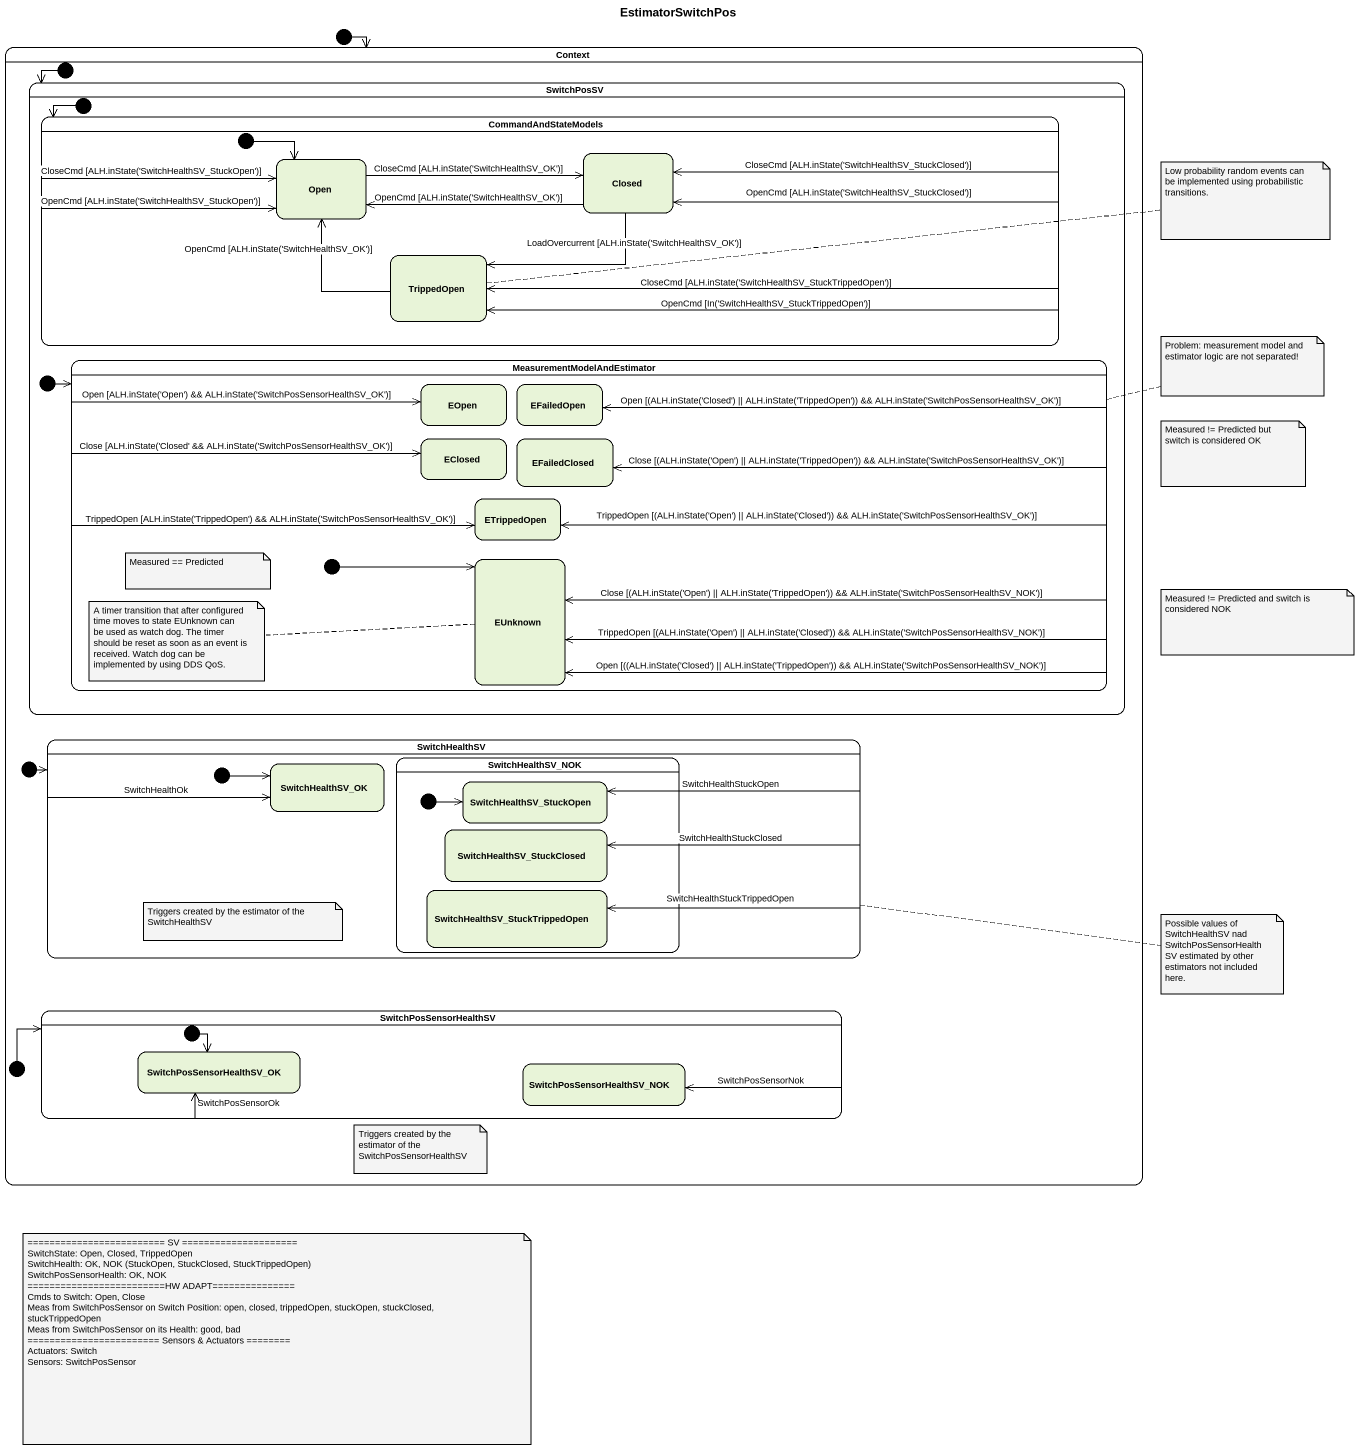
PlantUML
@startuml
title EstimatorSwitchPos
hide empty description
state Context {
  state initial2 <<start>>
  state SwitchPosSV {
    state initial3 <<start>>
    state CommandAndStateModels {
      state Open
      state Closed
      state TrippedOpen
      [*] --> Open
    }
    state initial5 <<start>>
    state MeasurementModelAndEstimator {
      state EOpen
      state EFailedOpen
      state EClosed
      state EFailedClosed
      state ETrippedOpen
      state EUnknown
      [*] -right-> EUnknown
    }
  }
  state initial7 <<start>>
  state SwitchHealthSV {
    state SwitchHealthSV_OK
    state SwitchHealthSV_NOK {
      state SwitchHealthSV_StuckOpen
      state SwitchHealthSV_StuckClosed
      state "SwitchHealthSV_StuckTrippedOpen" as SwitchHealthSV_2
      [*] -right-> SwitchHealthSV_StuckOpen
    }
    [*] -right-> SwitchHealthSV_OK
  }
  state SwitchPosSensorHealthSV {
    state SwitchPosSensorHealthSV_OK
    state SwitchPosSensorHealthSV_NOK
    [*] --> SwitchPosSensorHealthSV_OK
  }
  state initial11 <<start>>
}
[*] --> Context
initial2 --> SwitchPosSV
initial3 -right-> CommandAndStateModels
CommandAndStateModels -left-> Open : CloseCmd [ALH.inState('SwitchHealthSV_StuckOpen')]
CommandAndStateModels -left-> Open : OpenCmd [ALH.inState('SwitchHealthSV_StuckOpen')]
CommandAndStateModels -up-> Closed : OpenCmd [ALH.inState('SwitchHealthSV_StuckClosed')]
CommandAndStateModels -up-> Closed : CloseCmd [ALH.inState('SwitchHealthSV_StuckClosed')]
CommandAndStateModels -left-> TrippedOpen : OpenCmd [In('SwitchHealthSV_StuckTrippedOpen')]
CommandAndStateModels -left-> TrippedOpen : CloseCmd [ALH.inState('SwitchHealthSV_StuckTrippedOpen')]
Open -right-> Closed : CloseCmd [ALH.inState('SwitchHealthSV_OK')]
Closed -left-> Open : OpenCmd [ALH.inState('SwitchHealthSV_OK')]
Closed -left-> TrippedOpen : LoadOvercurrent [ALH.inState('SwitchHealthSV_OK')]
TrippedOpen -up-> Open : OpenCmd [ALH.inState('SwitchHealthSV_OK')]
initial5 -right-> MeasurementModelAndEstimator
MeasurementModelAndEstimator -up-> EOpen : Open [ALH.inState('Open') && ALH.inState('SwitchPosSensorHealthSV_OK')]
MeasurementModelAndEstimator -up-> EFailedOpen : Open [(ALH.inState('Closed') || ALH.inState('TrippedOpen')) && ALH.inState('SwitchPosSensorHealthSV_OK')]
MeasurementModelAndEstimator -left-> EClosed : Close [ALH.inState('Closed' && ALH.inState('SwitchPosSensorHealthSV_OK')]
MeasurementModelAndEstimator -up-> EFailedClosed : Close [(ALH.inState('Open') || ALH.inState('TrippedOpen')) && ALH.inState('SwitchPosSensorHealthSV_OK')]
MeasurementModelAndEstimator -left-> ETrippedOpen : TrippedOpen [ALH.inState('TrippedOpen') && ALH.inState('SwitchPosSensorHealthSV_OK')]
MeasurementModelAndEstimator -left-> ETrippedOpen : TrippedOpen [(ALH.inState('Open') || ALH.inState('Closed')) && ALH.inState('SwitchPosSensorHealthSV_OK')]
MeasurementModelAndEstimator --> EUnknown : Open [((ALH.inState('Closed') || ALH.inState('TrippedOpen')) && ALH.inState('SwitchPosSensorHealthSV_NOK')]
MeasurementModelAndEstimator --> EUnknown : Close [(ALH.inState('Open') || ALH.inState('TrippedOpen')) && ALH.inState('SwitchPosSensorHealthSV_NOK')]
MeasurementModelAndEstimator --> EUnknown : TrippedOpen [(ALH.inState('Open') || ALH.inState('Closed')) && ALH.inState('SwitchPosSensorHealthSV_NOK')]
initial7 -right-> SwitchHealthSV
SwitchHealthSV -left-> SwitchHealthSV_OK : SwitchHealthOk
SwitchHealthSV -right-> SwitchHealthSV_StuckOpen : SwitchHealthStuckOpen
SwitchHealthSV -right-> SwitchHealthSV_StuckClosed : SwitchHealthStuckClosed
SwitchHealthSV --> SwitchHealthSV_2 : SwitchHealthStuckTrippedOpen
SwitchPosSensorHealthSV -left-> SwitchPosSensorHealthSV_OK : SwitchPosSensorOk
SwitchPosSensorHealthSV -right-> SwitchPosSensorHealthSV_NOK : SwitchPosSensorNok
initial11 -right-> SwitchPosSensorHealthSV
note right of TrippedOpen : Low probability random events can be implemented using probabilistic transitions.
note right of MeasurementModelAndEstimator : Problem: measurement model and estimator logic are not separated!
note as N3
  Measured != Predicted but switch is considered OK
end note
note as N4
  Measured == Predicted
end note
note left of EUnknown : A timer transition that after configured time moves to state EUnknown can be used as watch dog. The timer should be reset as soon as an event is received. Watch dog can be implemented by using DDS QoS.
note as N6
  Measured != Predicted and switch is considered NOK
end note
note as N7
  Triggers created by the estimator of the SwitchHealthSV
end note
note right of SwitchHealthSV : Possible values of SwitchHealthSV nad SwitchPosSensorHealthSV estimated by other estimators not included here.
note as N9
  Triggers created by the estimator of the SwitchPosSensorHealthSV
end note
note as N10
  ~========================= SV =====================
  SwitchState: Open, Closed, TrippedOpen
  SwitchHealth: OK, NOK (StuckOpen, StuckClosed, StuckTrippedOpen)
  SwitchPosSensorHealth: OK, NOK
  ~=========================HW ADAPT===============
  Cmds to Switch: Open, Close
  Meas from SwitchPosSensor on Switch Position: open, closed, trippedOpen, stuckOpen, stuckClosed, stuckTrippedOpen
  Meas from SwitchPosSensor on its Health: good, bad
  ~======================== Sensors & Actuators ========
  Actuators: Switch
  Sensors: SwitchPosSensor
end note
@enduml
